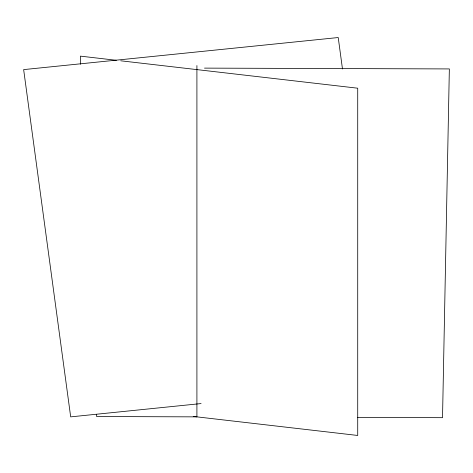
<?xml version="1.0" encoding="UTF-8"?>
<svg xmlns="http://www.w3.org/2000/svg" width="473" height="473" viewBox="0 0 473 473"><rect width="100%" height="100%" fill="white"/><g stroke="black" fill="none" stroke-linecap="round" stroke-linejoin="round"><path stroke-width="0.71" d="M96.663 414.318L96.616 416.53L196.91 416.867L196.91 65.57M201.084 403.57L70.684 416.867L23.65 69.608L338.225 37.538L342.482 68.975M204.49 68.118L449.35 68.928L442.527 417.683L357.689 417.399M116.346 60.29L80.398 56.133L80.398 64.263M120.745 60.798L357.718 88.209L357.718 435.462L193.244 416.441"/></g></svg>
